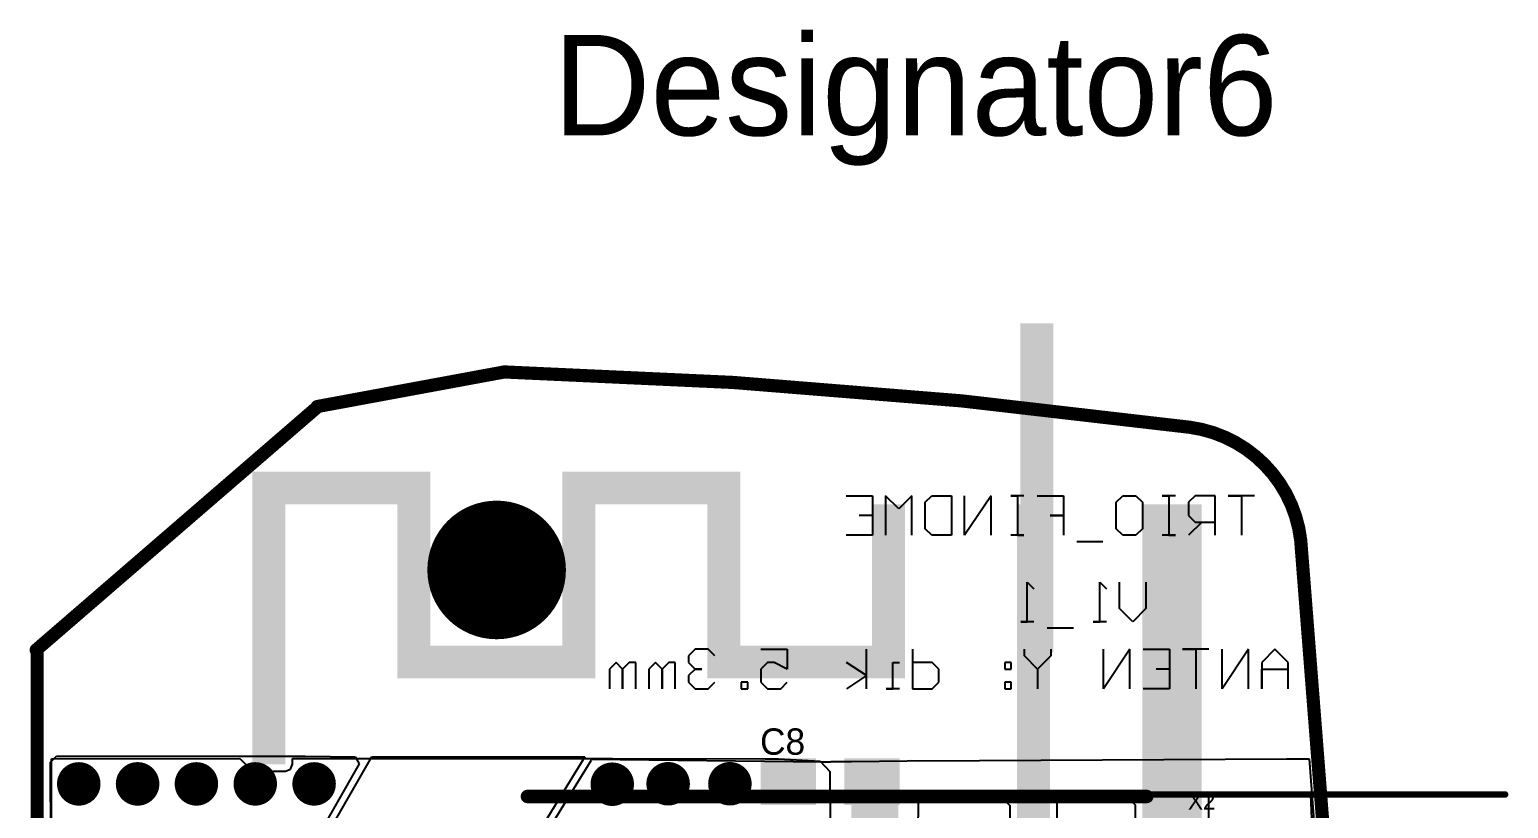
# Model space of a CAD drawing. Header units: millimetres. Extents: x 60.9 to 110.6, y 34.2 to 68.8.
# Drawn here: x 60.87 to 83.31, y 56.95 to 68.77 of the extents above; entities that cross this region are included whole.
import ezdxf

# ---------------------------------------------------------------- set-up
doc = ezdxf.new("R2010")
doc.units = ezdxf.units.MM
for name, color, linetype in [('BottomLayer', 5, 'Continuous'), ('BottomOverlay', 54, 'Continuous'), ('BottomSolder', 6, 'Continuous'), ('KeepOutLayer', 6, 'Continuous'), ('Mechanical16', 56, 'Continuous'), ('MultiLayer', 9, 'Continuous'), ('TopLayer', 1, 'Continuous'), ('TopOverlay', 2, 'Continuous'), ('TopPaste', 8, 'Continuous'), ('TopSolder', 216, 'Continuous'), ('ViaHoleLayer', 16, 'Continuous')]:
    doc.layers.add(name, color=color, linetype=linetype)

# ---------------------------------------------------------------- blocks, each defined once
blk = doc.blocks.new('ANTEN_2_4_1_1')
at = {"layer": 'TopLayer'}
for points in [[(-1.85, 2.65), (-1.35, 2.65), (-1.85, 7.65), (-1.35, 7.65)], [(-13.5, 4.9), (-10.8, 4.9), (-13.5, 5.4), (-10.8, 5.4)], [(-8.8, 4.9), (-6.1, 4.9), (-8.8, 5.4), (-6.1, 5.4)], [(-13.5, 0.96), (-13, 0.96), (-13.5, 4.9), (-13, 4.9)], [(-11.3, 2.26), (-10.8, 2.26), (-11.3, 4.9), (-10.8, 4.9)], [(-8.8, 2.26), (-8.3, 2.26), (-8.8, 4.9), (-8.3, 4.9)], [(-6.6, 2.26), (-6.1, 2.26), (-6.6, 4.9), (-6.1, 4.9)], [(-4.1, 2.26), (-3.6, 2.26), (-4.1, 4.9), (-3.6, 4.9)], [(-1.9, 0), (-1.4, 0), (-1.9, 4.9), (-1.4, 4.9)], [(0, 0), (0.9, 0), (0, 4.9), (0.9, 4.9)], [(-10.8, 2.26), (-8.8, 2.26), (-10.8, 2.76), (-8.8, 2.76)], [(-6.1, 2.26), (-4.1, 2.26), (-6.1, 2.76), (-4.1, 2.76)]]:
    blk.add_solid(points, dxfattribs=at)
at = {"layer": 'TopOverlay', "const_width": 0.1}
blk.add_lwpolyline([(-1.173, 0.5), (5.507, 0.5)], dxfattribs=at)
at = {"layer": 'TopOverlay', "const_width": 0.05}
for points in [[(-1.198, 0.5, 1), (-1.148, 0.5, 1)], [(5.482, 0.5, 1), (5.532, 0.5, 1)]]:
    blk.add_lwpolyline(points, format="xyb", close=True, dxfattribs=at)
blk = doc.blocks.new('0402_5')
at = {"layer": 'TopLayer'}
for points in [[(-0.9525, -0.254), (-0.3175, -0.254), (-0.9525, 0.254), (-0.3175, 0.254)], [(0.3175, -0.254), (0.9525, -0.254), (0.3175, 0.254), (0.9525, 0.254)]]:
    blk.add_solid(points, dxfattribs=at)
at = {"layer": 'TopPaste'}
for points in [[(-0.9525, -0.254), (-0.3175, -0.254), (-0.9525, 0.254), (-0.3175, 0.254)], [(0.3175, -0.254), (0.9525, -0.254), (0.3175, 0.254), (0.9525, 0.254)]]:
    blk.add_solid(points, dxfattribs=at)
at = {"layer": 'TopSolder'}
for points in [[(-1.0541, -0.3556), (-0.2159, -0.3556), (-1.0541, 0.3556), (-0.2159, 0.3556)], [(0.2159, -0.3556), (1.0541, -0.3556), (0.2159, 0.3556), (1.0541, 0.3556)]]:
    blk.add_solid(points, dxfattribs=at)
blk = doc.blocks.new('0402_22')
at = {"layer": 'TopLayer'}
for points in [[(-0.9525, -0.254), (-0.3175, -0.254), (-0.9525, 0.254), (-0.3175, 0.254)], [(0.3175, -0.254), (0.9525, -0.254), (0.3175, 0.254), (0.9525, 0.254)]]:
    blk.add_solid(points, dxfattribs=at)
at = {"layer": 'TopPaste'}
for points in [[(-0.9525, -0.254), (-0.3175, -0.254), (-0.9525, 0.254), (-0.3175, 0.254)], [(0.3175, -0.254), (0.9525, -0.254), (0.3175, 0.254), (0.9525, 0.254)]]:
    blk.add_solid(points, dxfattribs=at)
at = {"layer": 'TopSolder'}
for points in [[(-1.0541, -0.3556), (-0.2159, -0.3556), (-1.0541, 0.3556), (-0.2159, 0.3556)], [(0.2159, -0.3556), (1.0541, -0.3556), (0.2159, 0.3556), (1.0541, 0.3556)]]:
    blk.add_solid(points, dxfattribs=at)

msp = doc.modelspace()

# ---------------------------------------------------------------- linework, layer by layer
at = {"layer": 'BottomLayer'}
for p, q in [((61.191, 57.657), (61.281, 57.747)), ((61.281, 57.747), (65.052, 57.747)), ((64.715, 55.386), (66.063, 57.738)), ((65.052, 57.747), (65.812, 57.738)), ((65.812, 57.738), (65.875, 57.628)), ((66.063, 57.738), (66.399, 57.738)), ((66.399, 57.738), (66.512, 57.738)), ((66.512, 57.738), (69.299, 57.738)), ((69.299, 57.738), (66.769, 53.619)), ((68.36, 56.002), (69.391, 57.681)), ((69.391, 57.681), (69.394, 57.698)), ((69.394, 57.698), (72.897, 57.659)), ((73.345, 57.663), (74.187, 57.675)), ((74.187, 57.675), (74.246, 57.678)), ((74.246, 57.678), (74.356, 57.675)), ((74.356, 57.675), (79.945, 57.707)), ((79.945, 57.707), (80.286, 57.707)), ((80.286, 57.707), (80.478, 55.174)), ((61.192, 55.715), (61.191, 57.657)), ((65.875, 57.628), (64.622, 55.441)), ((72.897, 57.659), (73.027, 57.658)), ((73.027, 57.658), (73.032, 57.663)), ((73.027, 57.658), (73.027, 57.658)), ((73.032, 57.663), (73.345, 57.663))]:
    msp.add_line(p, q, dxfattribs=at)
for points, const_width in [([(67.483, 60.571, 1), (68.433, 60.571, 1)], 0.95), ([(61.453, 57.325, 1), (61.783, 57.325, 1)], 0.33), ([(62.345, 57.325, 1), (62.676, 57.325, 1)], 0.33), ([(63.238, 57.325, 1), (63.568, 57.325, 1)], 0.33), ([(64.131, 57.325, 1), (64.461, 57.325, 1)], 0.33), ([(65.024, 57.325, 1), (65.354, 57.325, 1)], 0.33), ([(69.548, 57.32, 1), (69.878, 57.32, 1)], 0.33), ([(70.396, 57.327, 1), (70.726, 57.327, 1)], 0.33), ([(71.333, 57.327, 1), (71.663, 57.327, 1)], 0.33)]:
    msp.add_lwpolyline(points, format="xyb", close=True, dxfattribs=dict(at, const_width=const_width))
at = {"layer": 'BottomOverlay'}
for p, q in [((73.261, 61.697), (73.661, 61.697)), ((73.661, 61.697), (73.661, 61.097)), ((74.06, 61.497), (73.861, 61.697)), ((73.861, 61.697), (73.861, 61.097)), ((74.26, 61.697), (74.06, 61.497)), ((74.26, 61.097), (74.26, 61.697)), ((74.46, 61.597), (74.56, 61.697)), ((74.46, 61.197), (74.46, 61.597)), ((74.56, 61.697), (74.86, 61.697)), ((74.86, 61.697), (74.86, 61.097)), ((75.46, 61.697), (75.06, 61.097)), ((75.06, 61.097), (75.06, 61.697)), ((75.46, 61.097), (75.46, 61.697)), ((75.96, 61.697), (75.76, 61.697)), ((75.76, 61.697), (75.86, 61.697)), ((75.86, 61.697), (75.86, 61.097)), ((76.16, 61.697), (76.56, 61.697)), ((76.56, 61.697), (76.56, 61.397)), ((77.359, 61.597), (77.459, 61.697)), ((77.359, 61.197), (77.359, 61.597)), ((77.459, 61.697), (77.659, 61.697)), ((77.659, 61.697), (77.759, 61.597)), ((77.759, 61.597), (77.759, 61.197)), ((78.259, 61.697), (78.059, 61.697)), ((78.059, 61.697), (78.159, 61.697)), ((78.159, 61.697), (78.159, 61.097)), ((78.559, 61.697), (78.459, 61.597)), ((78.459, 61.597), (78.459, 61.397)), ((78.859, 61.697), (78.559, 61.697)), ((78.859, 61.097), (78.859, 61.697)), ((79.459, 61.697), (79.059, 61.697)), ((79.059, 61.697), (79.259, 61.697)), ((79.259, 61.697), (79.259, 61.097)), ((73.661, 61.397), (73.461, 61.397)), ((76.56, 61.397), (76.36, 61.397)), ((76.36, 61.397), (76.56, 61.397)), ((76.56, 61.397), (76.56, 61.097)), ((78.459, 61.397), (78.559, 61.297)), ((78.659, 61.297), (78.459, 61.097)), ((78.559, 61.297), (78.859, 61.297)), ((73.661, 61.097), (73.261, 61.097)), ((74.56, 61.097), (74.46, 61.197)), ((74.86, 61.097), (74.56, 61.097)), ((75.96, 61.097), (75.76, 61.097)), ((75.86, 61.097), (75.96, 61.097)), ((77.459, 61.097), (77.359, 61.197)), ((77.659, 61.097), (77.459, 61.097)), ((77.759, 61.197), (77.659, 61.097)), ((78.259, 61.097), (78.059, 61.097)), ((78.159, 61.097), (78.259, 61.097)), ((77.159, 60.997), (76.76, 60.997)), ((76.011, 59.786), (76.011, 60.386)), ((76.011, 60.386), (76.111, 60.286)), ((77.11, 59.786), (77.11, 60.386)), ((77.11, 60.386), (77.21, 60.286)), ((77.41, 59.986), (77.41, 60.386)), ((77.81, 60.386), (77.81, 59.986)), ((77.61, 59.786), (77.41, 59.986)), ((77.81, 59.986), (77.61, 59.786)), ((76.111, 59.786), (75.911, 59.786)), ((75.911, 59.786), (76.011, 59.786)), ((77.21, 59.786), (77.01, 59.786)), ((77.01, 59.786), (77.11, 59.786)), ((76.711, 59.686), (76.311, 59.686)), ((70.97, 59.367), (70.87, 59.267)), ((70.87, 59.267), (70.87, 59.168)), ((71.17, 59.367), (70.97, 59.367)), ((71.27, 59.267), (71.17, 59.367)), ((71.969, 59.367), (72.369, 59.367)), ((72.369, 59.367), (72.369, 59.068)), ((73.569, 58.768), (73.569, 59.367)), ((74.269, 59.367), (74.269, 58.768)), ((75.968, 59.267), (75.968, 59.367)), ((76.168, 59.068), (75.968, 59.267)), ((76.368, 59.267), (76.168, 59.068)), ((76.368, 59.367), (76.368, 59.267)), ((77.567, 59.367), (77.168, 58.768)), ((77.168, 58.768), (77.168, 59.367)), ((77.567, 58.768), (77.567, 59.367)), ((77.767, 59.367), (78.167, 59.367)), ((78.167, 59.367), (78.167, 58.768)), ((78.767, 59.367), (78.367, 59.367)), ((78.367, 59.367), (78.567, 59.367)), ((78.567, 59.367), (78.567, 58.768)), ((79.367, 59.367), (78.967, 58.768)), ((78.967, 58.768), (78.967, 59.367)), ((79.367, 58.768), (79.367, 59.367)), ((79.767, 59.367), (79.567, 59.168)), ((79.967, 59.168), (79.767, 59.367)), ((69.77, 59.168), (69.67, 59.068)), ((69.67, 59.068), (69.67, 58.768)), ((69.87, 59.068), (69.77, 59.168)), ((69.97, 59.168), (69.87, 59.068)), ((69.87, 59.068), (69.87, 58.768)), ((69.87, 58.768), (69.87, 59.068)), ((70.07, 59.168), (69.97, 59.168)), ((70.07, 58.768), (70.07, 59.168)), ((70.37, 59.168), (70.27, 59.068)), ((70.27, 59.068), (70.27, 58.768)), ((70.47, 59.068), (70.37, 59.168)), ((70.57, 59.168), (70.47, 59.068)), ((70.47, 59.068), (70.47, 58.768)), ((70.47, 58.768), (70.47, 59.068)), ((70.67, 59.168), (70.57, 59.168)), ((70.67, 58.768), (70.67, 59.168)), ((70.87, 59.168), (70.97, 59.068)), ((70.97, 59.068), (70.87, 58.968)), ((70.97, 59.068), (71.07, 59.068)), ((71.07, 59.068), (70.97, 59.068)), ((72.069, 59.168), (71.969, 59.068)), ((71.969, 59.068), (71.969, 58.868)), ((72.169, 59.168), (72.069, 59.168)), ((72.369, 59.068), (72.169, 59.168)), ((73.569, 58.968), (73.269, 59.168)), ((73.969, 58.768), (73.969, 59.168)), ((73.969, 59.168), (74.069, 59.168)), ((74.568, 59.168), (74.269, 59.168)), ((74.668, 59.068), (74.568, 59.168)), ((74.668, 58.868), (74.668, 59.068)), ((75.768, 59.168), (75.668, 59.168)), ((75.668, 59.168), (75.668, 59.068)), ((75.668, 59.068), (75.768, 59.068)), ((75.768, 59.068), (75.768, 59.168)), ((76.168, 59.068), (76.168, 58.768)), ((78.167, 59.068), (77.967, 59.068)), ((79.567, 59.168), (79.567, 58.768)), ((79.567, 58.768), (79.567, 59.068)), ((79.567, 59.068), (79.967, 59.068)), ((79.967, 58.768), (79.967, 59.168)), ((70.87, 58.968), (70.87, 58.868)), ((70.87, 58.868), (70.97, 58.768)), ((71.17, 58.768), (71.27, 58.868)), ((71.769, 58.868), (71.669, 58.868)), ((71.669, 58.868), (71.669, 58.768)), ((71.769, 58.768), (71.769, 58.868)), ((71.969, 58.868), (72.069, 58.768)), ((72.269, 58.768), (72.369, 58.868)), ((73.569, 58.968), (73.269, 58.768)), ((74.568, 58.768), (74.668, 58.868)), ((75.768, 58.868), (75.668, 58.868)), ((75.668, 58.868), (75.668, 58.768)), ((75.768, 58.768), (75.768, 58.868)), ((70.97, 58.768), (71.17, 58.768)), ((71.669, 58.768), (71.769, 58.768)), ((72.069, 58.768), (72.269, 58.768)), ((74.069, 58.768), (73.869, 58.768)), ((73.869, 58.768), (73.969, 58.768)), ((74.269, 58.768), (74.568, 58.768)), ((75.668, 58.768), (75.768, 58.768)), ((78.167, 58.768), (77.767, 58.768))]:
    msp.add_line(p, q, dxfattribs=at)
at = {"layer": 'BottomSolder'}
for p, q in [((64.715, 55.386), (66.063, 57.738)), ((66.063, 57.738), (66.399, 57.738)), ((66.399, 57.738), (66.512, 57.738)), ((66.512, 57.738), (69.299, 57.738)), ((69.299, 57.738), (66.769, 53.619))]:
    msp.add_line(p, q, dxfattribs=at)
at = {"layer": 'BottomSolder', "const_width": 1.052}
msp.add_lwpolyline([(67.433, 60.571, 1), (68.484, 60.571, 1)], format="xyb", close=True, dxfattribs=at)
at = {"layer": 'KeepOutLayer', "const_width": 0.2}
for points in [[(65.236, 63.05), (68.075, 63.575)], [(60.972, 59.357), (65.241, 63.045)], [(60.987, 59.339), (60.988, 55.521)]]:
    msp.add_lwpolyline(points, dxfattribs=at)
for points in [[(68.074, 63.575, -0.025981), (78.473, 62.736)], [(78.474, 62.736, -0.342893), (80.159, 61.025)], [(80.159, 61.025, -0.058605), (80.159, 36.851)]]:
    msp.add_lwpolyline(points, format="xyb", dxfattribs=at)
at = {"layer": 'KeepOutLayer', "const_width": 0.1}
for points in [[(68.024, 63.575, 1), (68.124, 63.575, 1)], [(68.025, 63.575, 1), (68.125, 63.575, 1)], [(65.186, 63.05, 1), (65.286, 63.05, 1)], [(65.191, 63.045, 1), (65.291, 63.045, 1)], [(78.423, 62.736, 1), (78.523, 62.736, 1)], [(78.424, 62.736, 1), (78.524, 62.736, 1)], [(80.109, 61.025, 1), (80.209, 61.025, 1)], [(80.109, 61.025, 1), (80.209, 61.025, 1)], [(60.922, 59.357, 1), (61.022, 59.357, 1)], [(60.937, 59.339, 1), (61.037, 59.339, 1)]]:
    msp.add_lwpolyline(points, format="xyb", close=True, dxfattribs=at)
at = {"layer": 'Mechanical16', "const_width": 0.203}
msp.add_lwpolyline([(68.426, 57.134), (77.824, 57.134)], dxfattribs=at)
at = {"layer": 'Mechanical16', "const_width": 0.102}
for points in [[(68.375, 57.134, 1), (68.477, 57.134, 1)], [(77.773, 57.134, 1), (77.875, 57.134, 1)]]:
    msp.add_lwpolyline(points, format="xyb", close=True, dxfattribs=at)
at = {"layer": 'MultiLayer'}
for points, const_width in [([(67.483, 60.571, 1), (68.433, 60.571, 1)], 0.95), ([(61.453, 57.325, 1), (61.783, 57.325, 1)], 0.33), ([(62.345, 57.325, 1), (62.676, 57.325, 1)], 0.33), ([(63.238, 57.325, 1), (63.568, 57.325, 1)], 0.33), ([(64.131, 57.325, 1), (64.461, 57.325, 1)], 0.33), ([(65.024, 57.325, 1), (65.354, 57.325, 1)], 0.33), ([(69.548, 57.32, 1), (69.878, 57.32, 1)], 0.33), ([(70.396, 57.327, 1), (70.726, 57.327, 1)], 0.33), ([(71.333, 57.327, 1), (71.663, 57.327, 1)], 0.33)]:
    msp.add_lwpolyline(points, format="xyb", close=True, dxfattribs=dict(at, const_width=const_width))
at = {"layer": 'TopLayer'}
for p, q in [((61.204, 57.707), (64.062, 57.708)), ((61.204, 55.753), (61.204, 57.707)), ((64.062, 57.708), (64.146, 57.624)), ((64.863, 57.709), (69.583, 57.711)), ((64.863, 57.624), (64.863, 57.709)), ((69.583, 57.711), (69.715, 57.711)), ((69.715, 57.711), (72.037, 57.706)), ((72.037, 57.706), (72.236, 57.703)), ((72.236, 57.703), (72.87, 57.671)), ((72.87, 57.671), (73.015, 57.513)), ((64.146, 57.624), (64.178, 57.547)), ((64.178, 57.547), (64.254, 57.516)), ((64.254, 57.516), (64.754, 57.516)), ((64.754, 57.516), (64.831, 57.547)), ((64.831, 57.547), (64.863, 57.624)), ((73.015, 57.513), (73.022, 56.959)), ((74.356, 56.512), (74.358, 57.132)), ((74.358, 57.132), (75.604, 57.138)), ((75.604, 57.138), (75.746, 56.997)), ((75.746, 56.997), (75.746, 56.664)), ((76.463, 57.143), (77.504, 57.148)), ((76.463, 56.777), (76.463, 57.143)), ((77.504, 57.148), (77.646, 57.007)), ((77.646, 57.007), (77.646, 56.778)), ((78.763, 57.154), (79.738, 57.159)), ((78.763, 56.664), (78.763, 57.154)), ((79.738, 57.159), (80.306, 57.159)), ((80.306, 57.159), (80.575, 51.007)), ((73.022, 56.959), (73.022, 56.2))]:
    msp.add_line(p, q, dxfattribs=at)
for points, const_width in [([(67.483, 60.571, 1), (68.433, 60.571, 1)], 0.95), ([(61.453, 57.325, 1), (61.783, 57.325, 1)], 0.33), ([(62.345, 57.325, 1), (62.676, 57.325, 1)], 0.33), ([(63.238, 57.325, 1), (63.568, 57.325, 1)], 0.33), ([(64.131, 57.325, 1), (64.461, 57.325, 1)], 0.33), ([(65.024, 57.325, 1), (65.354, 57.325, 1)], 0.33), ([(69.548, 57.32, 1), (69.878, 57.32, 1)], 0.33), ([(70.396, 57.327, 1), (70.726, 57.327, 1)], 0.33), ([(71.333, 57.327, 1), (71.663, 57.327, 1)], 0.33)]:
    msp.add_lwpolyline(points, format="xyb", close=True, dxfattribs=dict(at, const_width=const_width))
at = {"layer": 'TopSolder', "const_width": 1.052}
msp.add_lwpolyline([(67.433, 60.571, 1), (68.484, 60.571, 1)], format="xyb", close=True, dxfattribs=at)
at = {"layer": 'ViaHoleLayer'}
for points, const_width in [([(67.483, 60.571, 1), (68.433, 60.571, 1)], 0.95), ([(61.554, 57.325, 1), (61.681, 57.325, 1)], 0.127), ([(62.447, 57.325, 1), (62.574, 57.325, 1)], 0.127), ([(63.34, 57.325, 1), (63.467, 57.325, 1)], 0.127), ([(64.233, 57.325, 1), (64.36, 57.325, 1)], 0.127), ([(65.125, 57.325, 1), (65.252, 57.325, 1)], 0.127), ([(69.649, 57.32, 1), (69.776, 57.32, 1)], 0.127), ([(70.498, 57.327, 1), (70.625, 57.327, 1)], 0.127), ([(71.435, 57.327, 1), (71.562, 57.327, 1)], 0.127)]:
    msp.add_lwpolyline(points, format="xyb", close=True, dxfattribs=dict(at, const_width=const_width))

# ---------------------------------------------------------------- block references
for name, p, rotation in [('ANTEN_2_4_1_1', (77.754, 56.664), 360), ('0402_5', (73.02, 57.358), 180), ('0402_22', (73.698, 56.019), 90)]:
    msp.add_blockref(name, p, dxfattribs=dict(rotation=rotation))

# ---------------------------------------------------------------- texts
at = {"layer": 'Mechanical16'}
msp.add_text('X2', height=0.254, dxfattribs=at).set_placement((78.45, 56.936))
at = {"layer": 'TopOverlay'}
for s, height, p in [('Designator6', 1.524, (68.821, 67.164)), ('C8', 0.4, (71.956, 57.767))]:
    msp.add_text(s, height=height, dxfattribs=at).set_placement(p)

doc.saveas('drawing.dxf')
